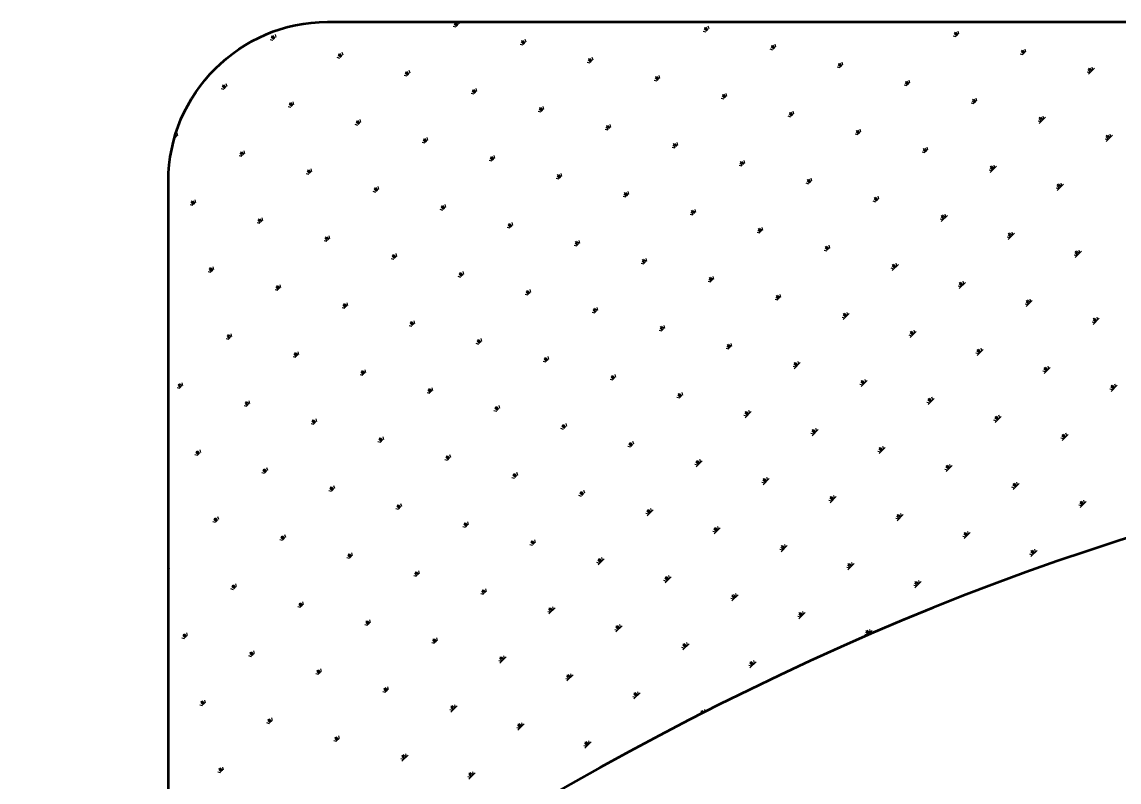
# Model space of a CAD drawing. Extents: x -3102990 to -851544, y -5293060 to -2540151.
# Drawn here: x -2025192 to -2024197, y -2633119 to -2632430 of the extents above; entities that cross this region are included whole.
import ezdxf

# ---------------------------------------------------------------- set-up
doc = ezdxf.new("R2010")
doc.units = 0
doc.header["$LTSCALE"] = 1000
doc.layers.get('0').update_dxf_attribs({"linetype": 'CONTINUOUS'})
doc.layers.add('PUB_TITLE', color=4, linetype='CONTINUOUS')

# ---------------------------------------------------------------- blocks, each defined once
blk = doc.blocks.new('A$C16496DF1')
at = {"layer": 'PUB_TITLE', "color": 4}
for p, q in [((99769.29, 40467.56), (99766.86, 40468.21)), ((99769.98, 40468.26), (99767.76, 40470.48)), ((99770.68, 40468.95), (99767.9, 40471.73)), ((99771.37, 40469.65), (99769.15, 40471.87)), ((99772.07, 40470.34), (99771.52, 40472.37)), ((99996.62, 40463.9), (99994.39, 40466.12)), ((99997.31, 40464.59), (99994.53, 40467.37)), ((99998.01, 40465.29), (99995.78, 40467.51)), ((99998.7, 40465.98), (99998.05, 40468.41)), ((100225.34, 40461.62), (100224.69, 40464.05)), ((99603.38, 40455.65), (99600.95, 40456.3)), ((99604.07, 40456.34), (99601.85, 40458.57)), ((99604.77, 40457.04), (99601.99, 40459.82)), ((99605.46, 40457.73), (99603.24, 40459.96)), ((99606.16, 40458.43), (99605.51, 40460.86)), ((99830.71, 40451.98), (99828.49, 40454.21)), ((99831.4, 40452.68), (99828.63, 40455.46)), ((99832.1, 40453.37), (99829.88, 40455.6)), ((99832.79, 40454.07), (99832.14, 40456.5)), ((99995.92, 40463.2), (99993.49, 40463.85)), ((100222.56, 40458.84), (100220.13, 40459.49)), ((100223.25, 40459.54), (100221.03, 40461.76)), ((100223.95, 40460.23), (100221.17, 40463.01)), ((100224.64, 40460.93), (100222.42, 40463.15)), ((99666.88, 40442.16), (99666.23, 40444.59)), ((99830.01, 40451.29), (99827.59, 40451.94)), ((100056.65, 40446.93), (100054.22, 40447.58)), ((100057.34, 40447.62), (100055.12, 40449.85)), ((100058.04, 40448.32), (100055.26, 40451.1)), ((100058.73, 40449.01), (100056.51, 40451.24)), ((100059.43, 40449.71), (100058.78, 40452.14)), ((100283.98, 40443.26), (100281.76, 40445.49)), ((100284.67, 40443.96), (100281.9, 40446.74)), ((100285.37, 40444.65), (100283.15, 40446.88)), ((100286.06, 40445.35), (100285.41, 40447.78)), ((99664.11, 40439.38), (99661.68, 40440.03)), ((99664.8, 40440.07), (99662.58, 40442.3)), ((99665.5, 40440.77), (99662.72, 40443.55)), ((99666.19, 40441.46), (99663.97, 40443.68)), ((99890.74, 40435.02), (99888.31, 40435.67)), ((99891.44, 40435.71), (99889.21, 40437.94)), ((99892.13, 40436.41), (99889.35, 40439.19)), ((99892.82, 40437.1), (99890.6, 40439.32)), ((99893.52, 40437.8), (99892.87, 40440.23)), ((100118.77, 40432.05), (100115.99, 40434.83)), ((100119.46, 40432.74), (100117.24, 40434.96)), ((100120.15, 40433.44), (100119.5, 40435.87)), ((100283.29, 40442.57), (100280.86, 40443.22)), ((99725.53, 40423.8), (99723.3, 40426.02)), ((99726.22, 40424.5), (99723.44, 40427.27)), ((99726.92, 40425.19), (99724.69, 40427.41)), ((99727.61, 40425.88), (99726.96, 40428.31)), ((100117.38, 40430.66), (100114.95, 40431.31)), ((100118.07, 40431.35), (100115.85, 40433.58)), ((100344.01, 40426.3), (100341.58, 40426.95)), ((100344.71, 40426.99), (100342.48, 40429.22)), ((100345.4, 40427.69), (100342.62, 40430.47)), ((100342.62, 40424.91), (100348.18, 40430.47)), ((100346.1, 40428.38), (100343.87, 40430.6)), ((100346.79, 40429.08), (100346.14, 40431.51)), ((99560.31, 40412.58), (99557.53, 40415.36)), ((99561.01, 40413.28), (99558.79, 40415.5)), ((99561.7, 40413.97), (99561.05, 40416.4)), ((99724.83, 40423.11), (99722.4, 40423.76)), ((99951.47, 40418.75), (99949.04, 40419.4)), ((99952.16, 40419.44), (99949.94, 40421.66)), ((99952.86, 40420.14), (99950.08, 40422.91)), ((99953.55, 40420.83), (99951.33, 40423.05)), ((99954.25, 40421.52), (99953.6, 40423.95)), ((100178.1, 40414.39), (100175.67, 40415.04)), ((100178.8, 40415.08), (100176.58, 40417.3)), ((100179.49, 40415.78), (100176.71, 40418.55)), ((100180.19, 40416.47), (100177.96, 40418.69)), ((100180.88, 40417.16), (100180.23, 40419.59)), ((99558.92, 40411.19), (99556.49, 40411.85)), ((99559.62, 40411.89), (99557.4, 40414.11)), ((99785.56, 40406.83), (99783.13, 40407.49)), ((99786.25, 40407.53), (99784.03, 40409.75)), ((99786.95, 40408.22), (99784.17, 40411)), ((99787.64, 40408.92), (99785.42, 40411.14)), ((99788.34, 40409.61), (99787.69, 40412.04)), ((100012.89, 40403.17), (100010.67, 40405.39)), ((100013.58, 40403.86), (100010.81, 40406.64)), ((100014.28, 40404.56), (100012.06, 40406.78)), ((100014.97, 40405.25), (100014.32, 40407.68)), ((99619.65, 40394.92), (99617.22, 40395.57)), ((99620.35, 40395.62), (99618.12, 40397.84)), ((99621.04, 40396.31), (99618.26, 40399.09)), ((99621.73, 40397.01), (99619.51, 40399.23)), ((99622.43, 40397.7), (99621.78, 40400.13)), ((99847.68, 40391.95), (99844.9, 40394.73)), ((99848.37, 40392.65), (99846.15, 40394.87)), ((99849.06, 40393.34), (99848.41, 40395.77)), ((100012.19, 40402.47), (100009.77, 40403.13)), ((100238.83, 40398.11), (100236.4, 40398.77)), ((100239.52, 40398.81), (100237.3, 40401.03)), ((100240.22, 40399.5), (100237.44, 40402.28)), ((100240.91, 40400.2), (100238.69, 40402.42)), ((100241.61, 40400.89), (100240.96, 40403.32)), ((99846.29, 40390.56), (99843.86, 40391.21)), ((99846.98, 40391.26), (99844.76, 40393.48)), ((100072.92, 40386.2), (100070.49, 40386.85)), ((100073.62, 40386.9), (100071.39, 40389.12)), ((100074.31, 40387.59), (100071.53, 40390.37)), ((100075.01, 40388.29), (100072.78, 40390.51)), ((100075.7, 40388.98), (100075.05, 40391.41)), ((100300.25, 40382.54), (100298.03, 40384.76)), ((100300.95, 40383.23), (100298.17, 40386.01)), ((100298.17, 40380.45), (100303.72, 40386.01)), ((100301.64, 40383.93), (100299.42, 40386.15)), ((100302.34, 40384.62), (100301.68, 40387.05)), ((99680.38, 40378.65), (99677.95, 40379.3)), ((99681.07, 40379.35), (99678.85, 40381.57)), ((99681.77, 40380.04), (99678.99, 40382.82)), ((99682.46, 40380.73), (99680.24, 40382.96)), ((99683.16, 40381.43), (99682.51, 40383.86)), ((99907.01, 40374.29), (99904.58, 40374.94)), ((99907.71, 40374.99), (99905.48, 40377.21)), ((99908.4, 40375.68), (99905.62, 40378.46)), ((99909.1, 40376.37), (99906.87, 40378.6)), ((99909.79, 40377.07), (99909.14, 40379.5)), ((100136.43, 40372.71), (100135.78, 40375.14)), ((100299.56, 40381.84), (100297.13, 40382.49)), ((99514.47, 40366.74), (99513.89, 40366.89)), ((99515.16, 40367.43), (99514.3, 40368.3)), ((99515.86, 40368.13), (99514.61, 40369.37)), ((99516.55, 40368.82), (99514.94, 40370.44)), ((99517.25, 40369.52), (99516.6, 40371.95)), ((99741.8, 40363.07), (99739.58, 40365.3)), ((99742.49, 40363.77), (99739.72, 40366.55)), ((99743.19, 40364.46), (99740.97, 40366.69)), ((99743.88, 40365.16), (99743.23, 40367.59)), ((100133.65, 40369.93), (100131.22, 40370.58)), ((100134.34, 40370.63), (100132.12, 40372.85)), ((100135.04, 40371.32), (100132.26, 40374.1)), ((100135.73, 40372.01), (100133.51, 40374.24)), ((100360.28, 40365.57), (100357.85, 40366.22)), ((100360.98, 40366.27), (100358.76, 40368.49)), ((100361.67, 40366.96), (100358.89, 40369.74)), ((100358.89, 40364.18), (100364.45, 40369.74)), ((100362.37, 40367.65), (100360.14, 40369.88)), ((100363.06, 40368.35), (100362.41, 40370.78)), ((99576.58, 40351.86), (99573.81, 40354.64)), ((99577.28, 40352.55), (99575.06, 40354.77)), ((99577.97, 40353.25), (99577.32, 40355.68)), ((99741.1, 40362.38), (99738.68, 40363.03)), ((99967.74, 40358.02), (99965.31, 40358.67)), ((99968.43, 40358.71), (99966.21, 40360.94)), ((99969.13, 40359.41), (99966.35, 40362.19)), ((99969.82, 40360.1), (99967.6, 40362.33)), ((99970.52, 40360.8), (99969.87, 40363.23)), ((100195.07, 40354.35), (100192.85, 40356.58)), ((100195.76, 40355.05), (100192.99, 40357.83)), ((100196.46, 40355.74), (100194.24, 40357.97)), ((100197.15, 40356.44), (100196.5, 40358.87)), ((99575.2, 40350.47), (99572.77, 40351.12)), ((99575.89, 40351.16), (99573.67, 40353.39)), ((99801.83, 40346.11), (99799.4, 40346.76)), ((99802.53, 40346.8), (99800.3, 40349.03)), ((99803.22, 40347.5), (99800.44, 40350.28)), ((99803.91, 40348.19), (99801.69, 40350.41)), ((99804.61, 40348.89), (99803.96, 40351.32)), ((100029.16, 40342.44), (100026.94, 40344.67)), ((100029.86, 40343.14), (100027.08, 40345.92)), ((100030.55, 40343.83), (100028.33, 40346.05)), ((100031.24, 40344.53), (100030.59, 40346.96)), ((100194.37, 40353.66), (100191.95, 40354.31)), ((99635.92, 40334.2), (99633.49, 40334.85)), ((99636.62, 40334.89), (99634.39, 40337.11)), ((99637.31, 40335.59), (99634.53, 40338.36)), ((99638.01, 40336.28), (99635.78, 40338.5)), ((99638.7, 40336.97), (99638.05, 40339.4)), ((99865.34, 40332.61), (99864.69, 40335.04)), ((100028.47, 40341.75), (100026.04, 40342.4)), ((100255.1, 40337.39), (100252.67, 40338.04)), ((100255.8, 40338.08), (100253.57, 40340.31)), ((100256.49, 40338.78), (100253.71, 40341.56)), ((100253.71, 40336), (100259.27, 40341.56)), ((100257.19, 40339.47), (100254.96, 40341.69)), ((100257.88, 40340.17), (100257.23, 40342.6)), ((99862.56, 40329.84), (99860.13, 40330.49)), ((99863.25, 40330.53), (99861.03, 40332.75)), ((99863.95, 40331.23), (99861.17, 40334)), ((99864.64, 40331.92), (99862.42, 40334.14)), ((100089.19, 40325.48), (100086.76, 40326.13)), ((100089.89, 40326.17), (100087.66, 40328.39)), ((100090.58, 40326.87), (100087.8, 40329.64)), ((100091.28, 40327.56), (100089.05, 40329.78)), ((100091.97, 40328.25), (100091.32, 40330.68)), ((100317.22, 40322.51), (100314.44, 40325.28)), ((100314.44, 40319.73), (100320, 40325.28)), ((100317.91, 40323.2), (100315.69, 40325.42)), ((100318.61, 40323.89), (100317.96, 40326.32)), ((99696.65, 40317.92), (99694.22, 40318.58)), ((99697.34, 40318.62), (99695.12, 40320.84)), ((99698.04, 40319.31), (99695.26, 40322.09)), ((99698.73, 40320.01), (99696.51, 40322.23)), ((99699.43, 40320.7), (99698.78, 40323.13)), ((99923.98, 40314.26), (99921.76, 40316.48)), ((99924.67, 40314.95), (99921.9, 40317.73)), ((99925.37, 40315.65), (99923.15, 40317.87)), ((99926.06, 40316.34), (99925.41, 40318.77)), ((100315.83, 40321.12), (100313.4, 40321.77)), ((100316.52, 40321.81), (100314.3, 40324.03)), ((99530.74, 40306.01), (99528.31, 40306.66)), ((99531.44, 40306.71), (99529.21, 40308.93)), ((99532.13, 40307.4), (99529.35, 40310.18)), ((99532.82, 40308.1), (99530.6, 40310.32)), ((99533.52, 40308.79), (99532.87, 40311.22)), ((99758.77, 40303.04), (99755.99, 40305.82)), ((99759.46, 40303.74), (99757.24, 40305.96)), ((99760.15, 40304.43), (99759.5, 40306.86)), ((99923.28, 40313.56), (99920.86, 40314.22)), ((100149.92, 40309.2), (100147.49, 40309.86)), ((100150.61, 40309.9), (100148.39, 40312.12)), ((100151.31, 40310.59), (100148.53, 40313.37)), ((100152, 40311.29), (100149.78, 40313.51)), ((100152.7, 40311.98), (100152.05, 40314.41)), ((99594.25, 40292.52), (99593.59, 40294.95)), ((99757.38, 40301.65), (99754.95, 40302.3)), ((99758.07, 40302.35), (99755.85, 40304.57)), ((99984.01, 40297.29), (99981.58, 40297.94)), ((99984.71, 40297.99), (99982.48, 40300.21)), ((99985.4, 40298.68), (99982.62, 40301.46)), ((99986.1, 40299.38), (99983.87, 40301.6)), ((99986.79, 40300.07), (99986.14, 40302.5)), ((100211.34, 40293.63), (100209.12, 40295.85)), ((100212.04, 40294.32), (100209.26, 40297.1)), ((100209.26, 40291.54), (100214.81, 40297.1)), ((100212.73, 40295.02), (100210.51, 40297.24)), ((100213.43, 40295.71), (100212.77, 40298.14)), ((99591.47, 40289.74), (99589.04, 40290.39)), ((99592.16, 40290.44), (99589.94, 40292.66)), ((99592.86, 40291.13), (99590.08, 40293.91)), ((99593.55, 40291.82), (99591.33, 40294.05)), ((99818.1, 40285.38), (99815.67, 40286.03)), ((99818.8, 40286.08), (99816.57, 40288.3)), ((99819.49, 40286.77), (99816.71, 40289.55)), ((99820.19, 40287.46), (99817.96, 40289.69)), ((99820.88, 40288.16), (99820.23, 40290.59)), ((100046.13, 40282.41), (100043.35, 40285.19)), ((100046.82, 40283.1), (100044.6, 40285.33)), ((100047.52, 40283.8), (100046.87, 40286.23)), ((100210.65, 40292.93), (100208.22, 40293.58)), ((99652.89, 40274.16), (99650.67, 40276.39)), ((99653.58, 40274.86), (99650.8, 40277.64)), ((99654.28, 40275.55), (99652.06, 40277.78)), ((99654.97, 40276.25), (99654.32, 40278.68)), ((100044.74, 40281.02), (100042.31, 40281.67)), ((100045.43, 40281.72), (100043.21, 40283.94)), ((100271.37, 40276.66), (100268.94, 40277.31)), ((100272.07, 40277.36), (100269.85, 40279.58)), ((100272.76, 40278.05), (100269.98, 40280.83)), ((100269.98, 40275.27), (100275.54, 40280.83)), ((100273.46, 40278.74), (100271.23, 40280.97)), ((100274.15, 40279.44), (100273.5, 40281.87)), ((99652.19, 40273.47), (99649.77, 40274.12)), ((99878.83, 40269.11), (99876.4, 40269.76)), ((99879.52, 40269.8), (99877.3, 40272.03)), ((99880.22, 40270.5), (99877.44, 40273.28)), ((99880.91, 40271.19), (99878.69, 40273.42)), ((99881.61, 40271.89), (99880.96, 40274.32)), ((100105.46, 40264.75), (100103.04, 40265.4)), ((100106.16, 40265.44), (100103.94, 40267.67)), ((100106.85, 40266.14), (100104.08, 40268.92)), ((100107.55, 40266.83), (100105.33, 40269.06)), ((100108.24, 40267.53), (100107.59, 40269.96)), ((100334.88, 40263.17), (100334.23, 40265.6)), ((99712.92, 40257.2), (99710.49, 40257.85)), ((99713.62, 40257.89), (99711.39, 40260.11)), ((99714.31, 40258.59), (99711.53, 40261.37)), ((99715, 40259.28), (99712.78, 40261.5)), ((99715.7, 40259.98), (99715.05, 40262.41)), ((99940.25, 40253.53), (99938.03, 40255.75)), ((99940.95, 40254.23), (99938.17, 40257.01)), ((99941.64, 40254.92), (99939.42, 40257.14)), ((99942.33, 40255.62), (99941.68, 40258.05)), ((100332.1, 40260.39), (100329.67, 40261.04)), ((100332.79, 40261.08), (100330.57, 40263.31)), ((100333.49, 40261.78), (100330.71, 40264.56)), ((100330.71, 40259), (100336.27, 40264.56)), ((100334.18, 40262.47), (100331.96, 40264.7)), ((99547.01, 40245.29), (99544.58, 40245.94)), ((99547.71, 40245.98), (99545.48, 40248.2)), ((99548.4, 40246.68), (99545.62, 40249.45)), ((99549.1, 40247.37), (99546.87, 40249.59)), ((99549.79, 40248.06), (99549.14, 40250.49)), ((99775.04, 40242.32), (99772.26, 40245.09)), ((99775.73, 40243.01), (99773.51, 40245.23)), ((99776.43, 40243.7), (99775.78, 40246.13)), ((99939.56, 40252.84), (99937.13, 40253.49)), ((100166.19, 40248.48), (100163.76, 40249.13)), ((100166.89, 40249.17), (100164.66, 40251.39)), ((100167.58, 40249.87), (100164.8, 40252.65)), ((100164.8, 40247.09), (100170.36, 40252.65)), ((100168.28, 40250.56), (100166.05, 40252.78)), ((100168.97, 40251.26), (100168.32, 40253.69)), ((99773.65, 40240.93), (99771.22, 40241.58)), ((99774.34, 40241.62), (99772.12, 40243.84)), ((100000.28, 40236.57), (99997.85, 40237.22)), ((100000.98, 40237.26), (99998.75, 40239.48)), ((100001.67, 40237.96), (99998.89, 40240.73)), ((100002.37, 40238.65), (100000.14, 40240.87)), ((100003.06, 40239.34), (100002.41, 40241.77)), ((100227.61, 40232.9), (100225.39, 40235.12)), ((100228.31, 40233.6), (100225.53, 40236.37)), ((100225.53, 40230.82), (100231.09, 40236.37)), ((100229, 40234.29), (100226.78, 40236.51)), ((100229.7, 40234.98), (100229.05, 40237.41)), ((99607.74, 40229.01), (99605.31, 40229.67)), ((99608.43, 40229.71), (99606.21, 40231.93)), ((99609.13, 40230.4), (99606.35, 40233.18)), ((99609.82, 40231.1), (99607.6, 40233.32)), ((99610.52, 40231.79), (99609.87, 40234.22)), ((99834.37, 40224.65), (99831.95, 40225.31)), ((99835.07, 40225.35), (99832.85, 40227.57)), ((99835.76, 40226.04), (99832.99, 40228.82)), ((99836.46, 40226.74), (99834.24, 40228.96)), ((99837.15, 40227.43), (99836.5, 40229.86)), ((100063.79, 40223.07), (100063.14, 40225.5)), ((100226.92, 40232.21), (100224.49, 40232.86)), ((99669.16, 40213.44), (99666.94, 40215.66)), ((99669.86, 40214.13), (99667.08, 40216.91)), ((99670.55, 40214.83), (99668.33, 40217.05)), ((99671.24, 40215.52), (99670.59, 40217.95)), ((100061.01, 40220.29), (100058.58, 40220.95)), ((100061.7, 40220.99), (100059.48, 40223.21)), ((100062.4, 40221.68), (100059.62, 40224.46)), ((100063.09, 40222.38), (100060.87, 40224.6)), ((100287.65, 40215.93), (100285.22, 40216.59)), ((100288.34, 40216.63), (100286.12, 40218.85)), ((100289.03, 40217.32), (100286.26, 40220.1)), ((100286.26, 40214.54), (100291.81, 40220.1)), ((100289.73, 40218.02), (100287.51, 40220.24)), ((100290.42, 40218.71), (100289.77, 40221.14)), ((99668.47, 40212.74), (99666.04, 40213.39)), ((99895.1, 40208.38), (99892.67, 40209.03)), ((99895.8, 40209.08), (99893.57, 40211.3)), ((99896.49, 40209.77), (99893.71, 40212.55)), ((99897.18, 40210.47), (99894.96, 40212.69)), ((99897.88, 40211.16), (99897.23, 40213.59)), ((100122.43, 40204.72), (100120.21, 40206.94)), ((100123.13, 40205.41), (100120.35, 40208.19)), ((100120.35, 40202.63), (100125.9, 40208.19)), ((100123.82, 40206.11), (100121.6, 40208.33)), ((100124.51, 40206.8), (100123.86, 40209.23)), ((99729.19, 40196.47), (99726.76, 40197.12)), ((99729.89, 40197.17), (99727.66, 40199.39)), ((99730.58, 40197.86), (99727.8, 40200.64)), ((99731.28, 40198.55), (99729.05, 40200.78)), ((99731.97, 40199.25), (99731.32, 40201.68)), ((99957.22, 40193.5), (99954.44, 40196.28)), ((99957.91, 40194.19), (99955.69, 40196.42)), ((99958.61, 40194.89), (99957.96, 40197.32)), ((100121.74, 40204.02), (100119.31, 40204.67)), ((100348.37, 40199.66), (100345.94, 40200.31)), ((100349.07, 40200.36), (100346.84, 40202.58)), ((100349.76, 40201.05), (100346.98, 40203.83)), ((100346.98, 40198.27), (100352.54, 40203.83)), ((100350.46, 40201.75), (100348.23, 40203.97)), ((100351.15, 40202.44), (100350.5, 40204.87)), ((99563.98, 40185.25), (99561.76, 40187.48)), ((99564.67, 40185.95), (99561.89, 40188.73)), ((99565.37, 40186.64), (99563.15, 40188.87)), ((99566.06, 40187.34), (99565.41, 40189.77)), ((99792.7, 40182.98), (99792.05, 40185.41)), ((99955.83, 40192.11), (99953.4, 40192.76)), ((99956.52, 40192.81), (99954.3, 40195.03)), ((100182.46, 40187.75), (100180.03, 40188.4)), ((100183.16, 40188.45), (100180.94, 40190.67)), ((100183.85, 40189.14), (100181.07, 40191.92)), ((100181.07, 40186.36), (100186.63, 40191.92)), ((100184.55, 40189.83), (100182.32, 40192.06)), ((100185.24, 40190.53), (100184.59, 40192.96)), ((99563.28, 40184.56), (99560.85, 40185.21)), ((99789.92, 40180.2), (99787.49, 40180.85)), ((99790.61, 40180.89), (99788.39, 40183.12)), ((99791.31, 40181.59), (99788.53, 40184.37)), ((99792, 40182.28), (99789.78, 40184.51)), ((100016.55, 40175.84), (100014.13, 40176.49)), ((100017.25, 40176.53), (100015.03, 40178.76)), ((100017.94, 40177.23), (100015.17, 40180.01)), ((100018.64, 40177.92), (100016.42, 40180.15)), ((100019.33, 40178.62), (100018.68, 40181.05)), ((100244.58, 40172.87), (100241.8, 40175.65)), ((100241.8, 40170.09), (100247.36, 40175.65)), ((100245.27, 40173.56), (100243.05, 40175.79)), ((100245.97, 40174.26), (100245.32, 40176.69)), ((99624.01, 40168.29), (99621.58, 40168.94)), ((99624.71, 40168.98), (99622.48, 40171.2)), ((99625.4, 40169.68), (99622.62, 40172.46)), ((99626.09, 40170.37), (99623.87, 40172.59)), ((99626.79, 40171.07), (99626.14, 40173.49)), ((99851.34, 40164.62), (99849.12, 40166.84)), ((99852.04, 40165.32), (99849.26, 40168.1)), ((99852.73, 40166.01), (99850.51, 40168.23)), ((99853.42, 40166.71), (99852.77, 40169.13)), ((100243.19, 40171.48), (100240.76, 40172.13)), ((100243.88, 40172.17), (100241.66, 40174.4)), ((99686.13, 40153.4), (99683.35, 40156.18)), ((99686.82, 40154.1), (99684.6, 40156.32)), ((99687.52, 40154.79), (99686.87, 40157.22)), ((99850.65, 40163.93), (99848.22, 40164.58)), ((100077.28, 40159.57), (100074.85, 40160.22)), ((100077.98, 40160.26), (100075.75, 40162.48)), ((100078.67, 40160.96), (100075.89, 40163.74)), ((100075.89, 40158.18), (100081.45, 40163.74)), ((100079.37, 40161.65), (100077.14, 40163.87)), ((100080.06, 40162.35), (100079.41, 40164.77)), ((100303.92, 40155.21), (100301.49, 40155.86)), ((100304.61, 40155.9), (100302.39, 40158.12)), ((100305.31, 40156.6), (100302.53, 40159.38)), ((100302.53, 40153.82), (100308.08, 40159.38)), ((100306, 40157.29), (100303.78, 40159.51)), ((100306.7, 40157.99), (100306.04, 40160.41)), ((99684.74, 40152.02), (99682.31, 40152.67)), ((99685.43, 40152.71), (99683.21, 40154.93)), ((99911.37, 40147.66), (99908.94, 40148.31)), ((99912.07, 40148.35), (99909.84, 40150.57)), ((99912.76, 40149.04), (99909.98, 40151.82)), ((99913.46, 40149.74), (99911.23, 40151.96)), ((99914.15, 40150.43), (99913.5, 40152.86)), ((100138.7, 40143.99), (100136.48, 40146.21)), ((100139.4, 40144.68), (100136.62, 40147.46)), ((100136.62, 40141.91), (100142.18, 40147.46)), ((100140.09, 40145.38), (100137.87, 40147.6)), ((100140.79, 40146.07), (100140.14, 40148.5)), ((99518.83, 40140.1), (99516.4, 40140.75)), ((99519.52, 40140.8), (99517.3, 40143.02)), ((99520.22, 40141.49), (99517.44, 40144.27)), ((99520.91, 40142.19), (99518.69, 40144.41)), ((99521.61, 40142.88), (99520.96, 40145.31)), ((99745.46, 40135.74), (99743.04, 40136.39)), ((99746.16, 40136.44), (99743.94, 40138.66)), ((99746.85, 40137.13), (99744.08, 40139.91)), ((99747.55, 40137.83), (99745.33, 40140.05)), ((99748.24, 40138.52), (99747.59, 40140.95)), ((99974.18, 40133.47), (99971.96, 40135.69)), ((99974.88, 40134.16), (99974.23, 40136.59)), ((100138.01, 40143.3), (100135.58, 40143.95)), ((100364.64, 40138.94), (100362.21, 40139.59)), ((100365.34, 40139.63), (100363.12, 40141.85)), ((100366.03, 40140.32), (100363.25, 40143.1)), ((100363.25, 40137.55), (100368.81, 40143.1)), ((100366.73, 40141.02), (100364.5, 40143.24)), ((100367.42, 40141.71), (100366.77, 40144.14)), ((99580.25, 40124.53), (99578.03, 40126.75)), ((99580.94, 40125.22), (99578.17, 40128)), ((99581.64, 40125.92), (99579.42, 40128.14)), ((99582.33, 40126.61), (99581.68, 40129.04)), ((99972.1, 40131.38), (99969.67, 40132.03)), ((99972.79, 40132.08), (99970.57, 40134.3)), ((99973.49, 40132.77), (99970.71, 40135.55)), ((100198.73, 40127.02), (100196.31, 40127.67)), ((100199.43, 40127.72), (100197.21, 40129.94)), ((100200.12, 40128.41), (100197.35, 40131.19)), ((100197.35, 40125.63), (100202.9, 40131.19)), ((100200.82, 40129.11), (100198.6, 40131.33)), ((100201.51, 40129.8), (100200.86, 40132.23)), ((99579.56, 40123.83), (99577.13, 40124.48)), ((99806.19, 40119.47), (99803.76, 40120.12)), ((99806.89, 40120.17), (99804.66, 40122.39)), ((99807.58, 40120.86), (99804.8, 40123.64)), ((99808.27, 40121.56), (99806.05, 40123.78)), ((99808.97, 40122.25), (99808.32, 40124.68)), ((100032.83, 40115.11), (100030.4, 40115.76)), ((100033.52, 40115.81), (100031.3, 40118.03)), ((100034.22, 40116.5), (100031.44, 40119.28)), ((100031.44, 40113.72), (100036.99, 40119.28)), ((100034.91, 40117.2), (100032.69, 40119.42)), ((100035.6, 40117.89), (100034.95, 40120.32)), ((100262.24, 40113.53), (100261.59, 40115.96)), ((99640.28, 40107.56), (99637.85, 40108.21)), ((99640.98, 40108.26), (99638.75, 40110.48)), ((99641.67, 40108.95), (99638.89, 40111.73)), ((99642.37, 40109.64), (99640.14, 40111.87)), ((99643.06, 40110.34), (99642.41, 40112.77)), ((99867.61, 40103.9), (99865.39, 40106.12)), ((99868.31, 40104.59), (99865.53, 40107.37)), ((99869, 40105.28), (99866.78, 40107.51)), ((99869.7, 40105.98), (99869.05, 40108.41)), ((100259.46, 40110.75), (100257.03, 40111.4)), ((100260.16, 40111.45), (100257.93, 40113.67)), ((100260.85, 40112.14), (100258.07, 40114.92)), ((100258.07, 40109.36), (100263.63, 40114.92)), ((100261.55, 40112.84), (100259.32, 40115.06)), ((99703.79, 40094.07), (99703.14, 40096.5)), ((99866.92, 40103.2), (99864.49, 40103.85)), ((100093.55, 40098.84), (100091.12, 40099.49)), ((100094.25, 40099.54), (100092.02, 40101.76)), ((100094.94, 40100.23), (100092.16, 40103.01)), ((100092.16, 40097.45), (100097.72, 40103.01)), ((100095.64, 40100.92), (100093.41, 40103.15)), ((100096.33, 40101.62), (100095.68, 40104.05)), ((100320.88, 40095.18), (100318.66, 40097.4)), ((100321.58, 40095.87), (100318.8, 40098.65)), ((100318.8, 40093.09), (100324.36, 40098.65)), ((100322.27, 40096.56), (100320.05, 40098.79)), ((100322.97, 40097.26), (100322.32, 40099.69)), ((99701.01, 40091.29), (99698.58, 40091.94)), ((99701.7, 40091.98), (99699.48, 40094.21)), ((99702.4, 40092.68), (99699.62, 40095.46)), ((99703.09, 40093.37), (99700.87, 40095.6)), ((99927.64, 40086.93), (99925.22, 40087.58)), ((99928.34, 40087.62), (99926.12, 40089.85)), ((99929.03, 40088.32), (99926.26, 40091.1)), ((99929.73, 40089.01), (99927.51, 40091.24)), ((99930.42, 40089.71), (99929.77, 40092.14)), ((100155.67, 40083.96), (100152.89, 40086.74)), ((100152.89, 40081.18), (100158.45, 40086.74)), ((100156.36, 40084.65), (100154.14, 40086.88)), ((100157.06, 40085.35), (100156.41, 40087.78)), ((100320.19, 40094.48), (100317.76, 40095.13)), ((99535.1, 40079.38), (99532.67, 40080.03)), ((99535.8, 40080.07), (99533.57, 40082.29)), ((99536.49, 40080.77), (99533.71, 40083.54)), ((99537.18, 40081.46), (99534.96, 40083.68)), ((99537.88, 40082.16), (99537.23, 40084.58)), ((99762.43, 40075.71), (99760.21, 40077.93)), ((99763.13, 40076.41), (99760.35, 40079.18)), ((99763.82, 40077.1), (99761.6, 40079.32)), ((99764.51, 40077.8), (99763.86, 40080.22)), ((100154.28, 40082.57), (100151.85, 40083.22)), ((100154.97, 40083.26), (100152.75, 40085.49)), ((99596.52, 40063.8), (99594.3, 40066.02)), ((99597.22, 40064.49), (99594.44, 40067.27)), ((99597.91, 40065.19), (99595.69, 40067.41)), ((99598.61, 40065.88), (99597.95, 40068.31)), ((99761.74, 40075.02), (99759.31, 40075.67)), ((99988.37, 40070.66), (99985.94, 40071.31)), ((99989.07, 40071.35), (99986.84, 40073.57)), ((99989.76, 40072.05), (99986.98, 40074.82)), ((99986.98, 40069.27), (99992.54, 40074.82)), ((99990.46, 40072.74), (99988.23, 40074.96)), ((99991.15, 40073.44), (99990.5, 40075.86)), ((100215.01, 40066.3), (100212.58, 40066.95)), ((100215.7, 40066.99), (100213.48, 40069.21)), ((100216.4, 40067.69), (100213.62, 40070.46)), ((100213.62, 40064.91), (100219.17, 40070.46)), ((100217.09, 40068.38), (100214.87, 40070.6)), ((100217.79, 40069.08), (100217.13, 40071.5)), ((99595.83, 40063.11), (99593.4, 40063.76)), ((99822.46, 40058.75), (99820.03, 40059.4)), ((99823.16, 40059.44), (99820.93, 40061.66)), ((99823.85, 40060.13), (99821.07, 40062.91)), ((99824.55, 40060.83), (99822.32, 40063.05)), ((99825.24, 40061.52), (99824.59, 40063.95)), ((100049.79, 40055.08), (100047.57, 40057.3)), ((100050.49, 40055.77), (100047.71, 40058.55)), ((100047.71, 40053), (100053.27, 40058.55)), ((100051.18, 40056.47), (100048.96, 40058.69)), ((100051.88, 40057.16), (100051.23, 40059.59)), ((99656.55, 40046.83), (99654.13, 40047.48)), ((99657.25, 40047.53), (99655.03, 40049.75)), ((99657.94, 40048.22), (99655.16, 40051)), ((99658.64, 40048.92), (99656.42, 40051.14)), ((99659.33, 40049.61), (99658.68, 40052.04)), ((99884.58, 40043.86), (99881.8, 40046.64)), ((99885.27, 40044.56), (99883.05, 40046.78)), ((99885.97, 40045.25), (99885.32, 40047.68)), ((100049.1, 40054.39), (100046.67, 40055.04)), ((100275.73, 40050.03), (100273.3, 40050.68)), ((100276.43, 40050.72), (100274.21, 40052.94)), ((100277.12, 40051.41), (100274.34, 40054.19)), ((100274.34, 40048.64), (100279.9, 40054.19)), ((100277.82, 40052.11), (100275.59, 40054.33)), ((100278.51, 40052.8), (100277.86, 40055.23)), ((99883.19, 40042.47), (99880.76, 40043.12)), ((99883.88, 40043.17), (99881.66, 40045.39)), ((100109.82, 40038.11), (100107.4, 40038.76)), ((100110.52, 40038.81), (100108.3, 40041.03)), ((100111.21, 40039.5), (100108.44, 40042.28)), ((100108.44, 40036.72), (100113.99, 40042.28)), ((100111.91, 40040.2), (100109.69, 40042.42)), ((100112.6, 40040.89), (100111.95, 40043.32)), ((100337.15, 40034.45), (100334.93, 40036.67)), ((100337.85, 40035.14), (100335.07, 40037.92)), ((100335.07, 40032.36), (100340.63, 40037.92)), ((100338.54, 40035.84), (100336.32, 40038.06)), ((100339.24, 40036.53), (100338.59, 40038.96)), ((99717.28, 40030.56), (99714.85, 40031.21)), ((99717.98, 40031.26), (99715.75, 40033.48)), ((99718.67, 40031.95), (99715.89, 40034.73)), ((99719.36, 40032.65), (99717.14, 40034.87)), ((99720.06, 40033.34), (99719.41, 40035.77)), ((99943.92, 40026.2), (99941.49, 40026.85)), ((99944.61, 40026.9), (99942.39, 40029.12)), ((99945.31, 40027.59), (99942.53, 40030.37)), ((99942.53, 40024.81), (99948.08, 40030.37)), ((99946, 40028.29), (99943.78, 40030.51)), ((99946.69, 40028.98), (99946.04, 40031.41)), ((100173.33, 40024.62), (100172.68, 40027.05)), ((100336.46, 40033.75), (100334.03, 40034.4)), ((99551.37, 40018.65), (99548.94, 40019.3)), ((99552.07, 40019.35), (99549.84, 40021.57)), ((99552.76, 40020.04), (99549.98, 40022.82)), ((99553.46, 40020.73), (99551.23, 40022.96)), ((99554.15, 40021.43), (99553.5, 40023.86)), ((99778.7, 40014.99), (99776.48, 40017.21)), ((99779.4, 40015.68), (99776.62, 40018.46)), ((99780.09, 40016.37), (99777.87, 40018.6)), ((99780.79, 40017.07), (99780.14, 40019.5)), ((100170.55, 40021.84), (100168.12, 40022.49)), ((100171.25, 40022.54), (100169.02, 40024.76)), ((100171.94, 40023.23), (100169.16, 40026.01)), ((100169.16, 40020.45), (100174.72, 40026.01)), ((100172.64, 40023.93), (100170.41, 40026.15)), ((99613.49, 40003.77), (99610.71, 40006.55)), ((99614.18, 40004.46), (99611.96, 40006.69)), ((99614.88, 40005.16), (99614.23, 40007.59)), ((99778.01, 40014.29), (99775.58, 40014.94)), ((100004.64, 40009.93), (100002.21, 40010.58)), ((100005.34, 40010.63), (100003.11, 40012.85)), ((100006.03, 40011.32), (100003.25, 40014.1)), ((100003.25, 40008.54), (100008.81, 40014.1)), ((100006.73, 40012.01), (100004.5, 40014.24)), ((100007.42, 40012.71), (100006.77, 40015.14)), ((100231.97, 40006.27), (100229.75, 40008.49)), ((100232.67, 40006.96), (100229.89, 40009.74)), ((100229.89, 40004.18), (100235.45, 40009.74)), ((100233.36, 40007.65), (100231.14, 40009.88)), ((100234.06, 40008.35), (100233.41, 40010.78)), ((99612.1, 40002.38), (99609.67, 40003.03)), ((99612.79, 40003.07), (99610.57, 40005.3)), ((99838.73, 39998.02), (99836.31, 39998.67)), ((99839.43, 39998.71), (99837.21, 40000.94)), ((99840.12, 39999.41), (99837.35, 40002.19)), ((99840.82, 40000.1), (99838.6, 40002.33)), ((99841.51, 40000.8), (99840.86, 40003.23)), ((100066.06, 39994.35), (100063.84, 39996.58)), ((100066.76, 39995.05), (100063.98, 39997.83)), ((100063.98, 39992.27), (100069.54, 39997.83)), ((100067.45, 39995.74), (100065.23, 39997.97)), ((100068.15, 39996.44), (100067.5, 39998.87)), ((100231.28, 40005.57), (100228.85, 40006.22)), ((99672.83, 39986.11), (99670.4, 39986.76)), ((99673.52, 39986.8), (99671.3, 39989.02)), ((99674.22, 39987.5), (99671.44, 39990.27)), ((99674.91, 39988.19), (99672.69, 39990.41)), ((99675.6, 39988.89), (99674.95, 39991.31)), ((99902.24, 39984.53), (99901.59, 39986.95)), ((100065.37, 39993.66), (100062.94, 39994.31)), ((100292.01, 39989.3), (100289.58, 39989.95)), ((100292.7, 39989.99), (100290.48, 39992.22)), ((100293.39, 39990.69), (100290.62, 39993.47)), ((100290.62, 39987.91), (100296.17, 39993.47)), ((100294.09, 39991.38), (100291.87, 39993.61)), ((100294.78, 39992.08), (100294.13, 39994.51)), ((99509, 39976.28), (99508.58, 39976.7)), ((99509.7, 39976.97), (99509.04, 39979.4)), ((99899.46, 39981.75), (99897.03, 39982.4)), ((99900.16, 39982.44), (99897.93, 39984.66)), ((99900.85, 39983.14), (99898.07, 39985.91)), ((99898.07, 39980.36), (99903.63, 39985.91)), ((99901.54, 39983.83), (99899.32, 39986.05)), ((100126.1, 39977.39), (100123.67, 39978.04)), ((100126.79, 39978.08), (100124.57, 39980.3)), ((100127.49, 39978.78), (100124.71, 39981.55)), ((100124.71, 39976), (100130.26, 39981.55)), ((100128.18, 39979.47), (100125.96, 39981.69)), ((100128.87, 39980.17), (100128.22, 39982.59)), ((99733.55, 39969.84), (99731.12, 39970.49)), ((99734.25, 39970.53), (99732.02, 39972.75)), ((99734.94, 39971.22), (99732.16, 39974)), ((99735.64, 39971.92), (99733.41, 39974.14)), ((99736.33, 39972.61), (99735.68, 39975.04)), ((99960.88, 39966.17), (99958.66, 39968.39)), ((99961.58, 39966.86), (99958.8, 39969.64)), ((99958.8, 39964.09), (99964.36, 39969.64)), ((99962.27, 39967.56), (99960.05, 39969.78)), ((99962.97, 39968.25), (99962.32, 39970.68)), ((99567.64, 39957.92), (99565.21, 39958.57)), ((99568.34, 39958.62), (99566.12, 39960.84)), ((99569.03, 39959.31), (99566.25, 39962.09)), ((99569.73, 39960.01), (99567.51, 39962.23)), ((99570.42, 39960.7), (99569.77, 39963.13)), ((99795.67, 39954.95), (99792.89, 39957.73)), ((99796.36, 39955.65), (99794.14, 39957.87)), ((99797.06, 39956.34), (99796.41, 39958.77)), ((99960.19, 39965.48), (99957.76, 39966.13)), ((100186.82, 39961.12), (100184.39, 39961.77)), ((100187.52, 39961.81), (100185.3, 39964.03)), ((100188.21, 39962.5), (100185.43, 39965.28)), ((100185.43, 39959.73), (100190.99, 39965.28)), ((100188.91, 39963.2), (100186.68, 39965.42)), ((100189.6, 39963.89), (100188.95, 39966.32)), ((99631.15, 39944.43), (99630.5, 39946.86)), ((99794.28, 39953.56), (99791.85, 39954.21)), ((99794.97, 39954.26), (99792.75, 39956.48)), ((100020.91, 39949.2), (100018.49, 39949.85)), ((100021.61, 39949.9), (100019.39, 39952.12)), ((100022.3, 39950.59), (100019.53, 39953.37)), ((100019.53, 39947.81), (100025.08, 39953.37)), ((100023, 39951.29), (100020.78, 39953.51)), ((100023.69, 39951.98), (100023.04, 39954.41)), ((99628.37, 39941.65), (99625.94, 39942.3)), ((99629.07, 39942.35), (99626.84, 39944.57)), ((99629.76, 39943.04), (99626.98, 39945.82)), ((99630.45, 39943.74), (99628.23, 39945.96)), ((99855.01, 39937.29), (99852.58, 39937.94)), ((99855.7, 39937.99), (99853.48, 39940.21)), ((99856.4, 39938.68), (99853.62, 39941.46)), ((99853.62, 39935.9), (99859.17, 39941.46)), ((99857.09, 39939.38), (99854.87, 39941.6)), ((99857.78, 39940.07), (99857.13, 39942.5)), ((100083.03, 39934.32), (100080.25, 39937.1)), ((100080.25, 39931.54), (100085.81, 39937.1)), ((100083.73, 39935.02), (100081.5, 39937.24)), ((100084.42, 39935.71), (100083.77, 39938.14)), ((99689.79, 39926.07), (99687.57, 39928.3)), ((99690.49, 39926.77), (99687.71, 39929.55)), ((99691.18, 39927.46), (99688.96, 39929.69)), ((99691.88, 39928.16), (99691.23, 39930.59)), ((100081.64, 39932.93), (100079.21, 39933.58)), ((100082.34, 39933.63), (100080.11, 39935.85)), ((99524.58, 39914.86), (99521.8, 39917.64)), ((99525.27, 39915.55), (99523.05, 39917.78)), ((99525.97, 39916.25), (99525.32, 39918.68)), ((99689.1, 39925.38), (99686.67, 39926.03)), ((99915.73, 39921.02), (99913.3, 39921.67)), ((99916.43, 39921.72), (99914.2, 39923.94)), ((99917.12, 39922.41), (99914.34, 39925.19)), ((99914.34, 39919.63), (99919.9, 39925.19)), ((99917.82, 39923.1), (99915.59, 39925.33)), ((99918.51, 39923.8), (99917.86, 39926.23)), ((100142.37, 39916.66), (100139.94, 39917.31)), ((100143.06, 39917.36), (100140.84, 39919.58)), ((100143.76, 39918.05), (100140.98, 39920.83)), ((100144.45, 39918.74), (100142.23, 39920.97)), ((100142.3, 39916.59), (100146.54, 39920.83)), ((100145.15, 39919.44), (100144.5, 39921.87)), ((99523.19, 39913.47), (99520.76, 39914.12)), ((99523.88, 39914.16), (99521.66, 39916.39)), ((99749.82, 39909.11), (99747.4, 39909.76)), ((99750.52, 39909.8), (99748.3, 39912.03)), ((99751.21, 39910.5), (99748.44, 39913.28)), ((99751.91, 39911.19), (99749.69, 39913.42)), ((99752.6, 39911.89), (99751.95, 39914.32)), ((99977.15, 39905.44), (99974.93, 39907.67)), ((99977.85, 39906.14), (99975.07, 39908.92)), ((99975.07, 39903.36), (99980.63, 39908.92)), ((99978.54, 39906.83), (99976.32, 39909.06)), ((99979.24, 39907.53), (99978.59, 39909.96)), ((99583.92, 39897.2), (99581.49, 39897.85)), ((99584.61, 39897.89), (99582.39, 39900.11)), ((99585.3, 39898.59), (99582.53, 39901.36)), ((99586, 39899.28), (99583.78, 39901.5)), ((99586.69, 39899.98), (99586.04, 39902.4)), ((99811.94, 39894.23), (99809.16, 39897)), ((99809.16, 39891.45), (99814.72, 39897)), ((99812.63, 39894.92), (99810.41, 39897.14)), ((99813.33, 39895.62), (99812.68, 39898.04)), ((99976.46, 39904.75), (99974.03, 39905.4)), ((99810.55, 39892.84), (99808.12, 39893.49)), ((99811.25, 39893.53), (99809.02, 39895.75)), ((100037.19, 39888.48), (100034.76, 39889.13)), ((100037.88, 39889.17), (100035.66, 39891.39)), ((100038.58, 39889.87), (100035.8, 39892.64)), ((100035.8, 39887.09), (100041.35, 39892.64)), ((100039.27, 39890.56), (100037.05, 39892.78)), ((100039.96, 39891.26), (100039.31, 39893.68)), ((99644.64, 39880.93), (99642.21, 39881.58)), ((99645.34, 39881.62), (99643.11, 39883.84)), ((99646.03, 39882.31), (99643.25, 39885.09)), ((99646.73, 39883.01), (99644.5, 39885.23)), ((99647.42, 39883.7), (99646.77, 39886.13)), ((99871.28, 39876.57), (99868.85, 39877.22)), ((99871.97, 39877.26), (99869.75, 39879.48)), ((99872.67, 39877.95), (99869.89, 39880.73)), ((99869.89, 39875.18), (99875.45, 39880.73)), ((99873.36, 39878.65), (99871.14, 39880.87)), ((99874.06, 39879.34), (99873.41, 39881.77)), ((99706.06, 39865.35), (99703.84, 39867.57)), ((99706.76, 39866.04), (99703.98, 39868.82)), ((99707.45, 39866.74), (99705.23, 39868.96)), ((99708.15, 39867.43), (99707.5, 39869.86)), ((99542.24, 39855.52), (99541.59, 39857.95)), ((99705.37, 39864.65), (99702.94, 39865.3)), ((99932, 39860.29), (99929.58, 39860.94)), ((99932.7, 39860.99), (99930.48, 39863.21)), ((99933.39, 39861.68), (99930.62, 39864.46)), ((99930.62, 39858.9), (99936.17, 39864.46)), ((99934.09, 39862.38), (99931.87, 39864.6)), ((99934.78, 39863.07), (99934.13, 39865.5)), ((99539.46, 39852.74), (99537.03, 39853.39)), ((99540.16, 39853.44), (99537.93, 39855.66)), ((99540.85, 39854.13), (99538.07, 39856.91)), ((99541.54, 39854.83), (99539.32, 39857.05)), ((99766.1, 39848.38), (99763.67, 39849.03)), ((99766.79, 39849.08), (99764.57, 39851.3)), ((99767.49, 39849.77), (99764.71, 39852.55)), ((99764.71, 39846.99), (99770.26, 39852.55)), ((99768.18, 39850.47), (99765.96, 39852.69)), ((99768.87, 39851.16), (99768.22, 39853.59)), ((99993.23, 39846.3), (99991.34, 39848.19)), ((99994.15, 39846.77), (99992.59, 39848.33)), ((99995.35, 39847.38), (99994.86, 39849.23)), ((99996.85, 39848.14), (99996.9, 39848.19)), ((99600.88, 39837.16), (99598.66, 39839.39)), ((99601.58, 39837.86), (99598.8, 39840.64)), ((99602.27, 39838.55), (99600.05, 39840.78)), ((99602.97, 39839.25), (99602.31, 39841.68)), ((99829.6, 39834.89), (99828.95, 39837.32)), ((99992.31, 39845.83), (99991.2, 39846.94)), ((99600.19, 39836.47), (99597.76, 39837.12)), ((99826.82, 39832.11), (99824.39, 39832.76)), ((99827.52, 39832.8), (99825.29, 39835.03)), ((99828.21, 39833.5), (99825.43, 39836.28)), ((99825.43, 39830.72), (99830.99, 39836.28)), ((99828.91, 39834.19), (99826.68, 39836.42)), ((99660.91, 39820.2), (99658.49, 39820.85)), ((99661.61, 39820.89), (99659.39, 39823.12)), ((99662.3, 39821.59), (99659.52, 39824.37)), ((99663, 39822.28), (99660.78, 39824.51)), ((99663.69, 39822.98), (99663.04, 39825.41)), ((99888.24, 39816.53), (99886.02, 39818.76)), ((99888.94, 39817.23), (99886.16, 39820.01)), ((99886.16, 39814.45), (99891.72, 39820.01)), ((99889.63, 39817.92), (99887.41, 39820.15)), ((99890.33, 39818.62), (99889.68, 39821.05)), ((99723.03, 39805.32), (99720.25, 39808.09)), ((99720.25, 39802.54), (99725.81, 39808.09)), ((99723.72, 39806.01), (99721.5, 39808.23)), ((99724.42, 39806.71), (99723.77, 39809.13)), ((99887.55, 39815.84), (99885.12, 39816.49)), ((99721.64, 39803.93), (99719.21, 39804.58)), ((99722.34, 39804.62), (99720.11, 39806.84)), ((99555.73, 39792.02), (99553.3, 39792.67)), ((99556.43, 39792.71), (99554.2, 39794.93)), ((99557.12, 39793.4), (99554.34, 39796.18)), ((99557.82, 39794.1), (99555.59, 39796.32)), ((99558.51, 39794.79), (99557.86, 39797.22)), ((99782.37, 39787.66), (99779.94, 39788.31)), ((99783.06, 39788.35), (99780.84, 39790.57)), ((99783.76, 39789.04), (99780.98, 39791.82)), ((99780.98, 39786.27), (99786.54, 39791.82)), ((99784.45, 39789.74), (99782.23, 39791.96)), ((99785.15, 39790.43), (99784.5, 39792.86))]:
    blk.add_line(p, q, dxfattribs=at)
at = {"layer": 'PUB_TITLE', "color": 4, "lineweight": 53}
for points, knots in [([(99508.58, 39541.22), (99508.58, 39933.71), (99508.58, 40328.18), (99508.58, 40328.18), (99508.58, 40407.48), (99573.46, 40472.37), (99652.78, 40472.37), (99652.78, 40472.37), (101214.89, 40472.37), (101214.89, 40472.37), (101294.19, 40472.37), (101359.08, 40407.48), (101359.08, 40328.18), (101359.08, 40328.18), (101359.08, 40009.72), (101359.08, 39660.39)], [6.497483, 6.497483, 6.497483, 6.497483, 7, 7, 7, 8, 8, 8, 9, 9, 9, 10, 10, 10, 10.451509, 10.451509, 10.451509, 10.451509]), ([(101110.86, 40072.27), (101527.47, 40005.36), (101195.68, 39518.55), (100762.18, 39332.87), (101068.04, 39547.21), (101268.99, 39950.48), (100740.35, 39818.88), (100740.35, 39818.88), (100660.83, 39285.96), (100660.83, 39285.96), (100446.58, 39185.91), (100292.76, 39160.89), (100193.33, 39173.4), (100193.33, 39173.4), (100266.26, 39740.72), (100266.26, 39740.72), (99905, 39739.03), (99436.23, 39459.91), (99375.77, 39436.07), (99861.72, 39839.5), (100513.53, 40168.2), (101110.86, 40072.27)], [0, 0, 0, 0, 1, 1, 1, 2, 2, 2, 3, 3, 3, 4, 4, 4, 5, 5, 5, 6, 6, 6, 7, 7, 7, 7])]:
    blk.add_open_spline(points, degree=3, knots=knots, dxfattribs=at)

msp = doc.modelspace()

# ---------------------------------------------------------------- block references
at = {"ltscale": 1.5}
msp.add_blockref('A$C16496DF1', (-2124567.88, -2672902.4), dxfattribs=at)

doc.saveas('drawing.dxf')
